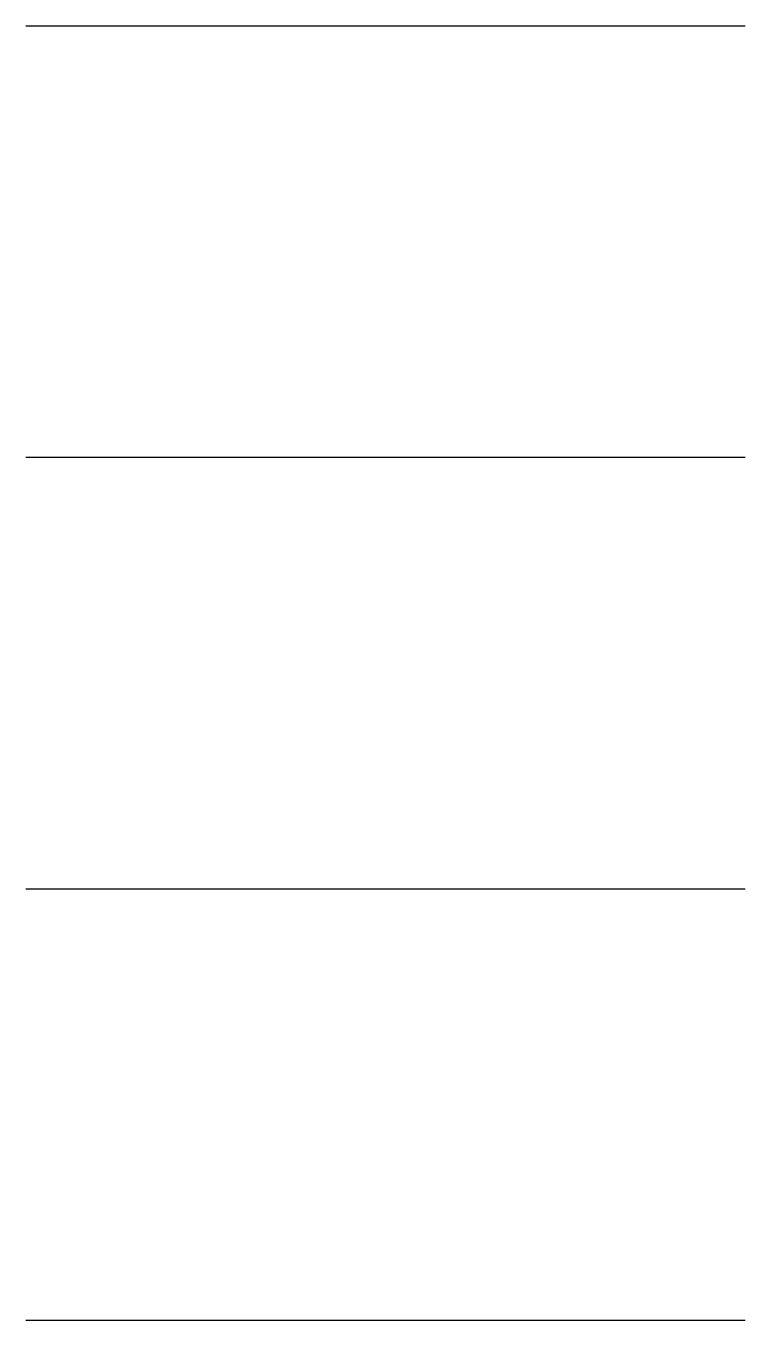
# Model space of a CAD drawing. Header units: millimetres. Extents: x -55 to -50, y 0 to 9.
import ezdxf

# ---------------------------------------------------------------- set-up
doc = ezdxf.new("R2010")
doc.units = ezdxf.units.MM
for name, color, linetype, true_color in [('PEN_1_RGB_255_0_0', 1, 'CONTINUOUS', 0xff0000), ('PEN_2_RGB_0_255_0', 3, 'CONTINUOUS', 0x00ff00), ('PEN_3_RGB_0_0_255', 5, 'CONTINUOUS', 0x0000ff), ('PEN_4_RGB_170_0_170', 6, 'CONTINUOUS', 0xaa00aa)]:
    doc.layers.add(name, color=color, linetype=linetype, true_color=true_color)

msp = doc.modelspace()

# ---------------------------------------------------------------- linework, layer by layer
at = {"layer": 'PEN_1_RGB_255_0_0', "color": 1, "true_color": 0xff0000}
msp.add_line((-55, 0), (-50, 0), dxfattribs=at)
at = {"layer": 'PEN_2_RGB_0_255_0', "color": 3, "true_color": 0x00ff00}
msp.add_line((-55, 3), (-50, 3), dxfattribs=at)
at = {"layer": 'PEN_3_RGB_0_0_255', "color": 5, "true_color": 0x0000ff}
msp.add_line((-55, 6), (-50, 6), dxfattribs=at)
at = {"layer": 'PEN_4_RGB_170_0_170', "color": 6, "true_color": 0xaa00aa}
msp.add_line((-55, 9), (-50, 9), dxfattribs=at)

doc.saveas('drawing.dxf')
